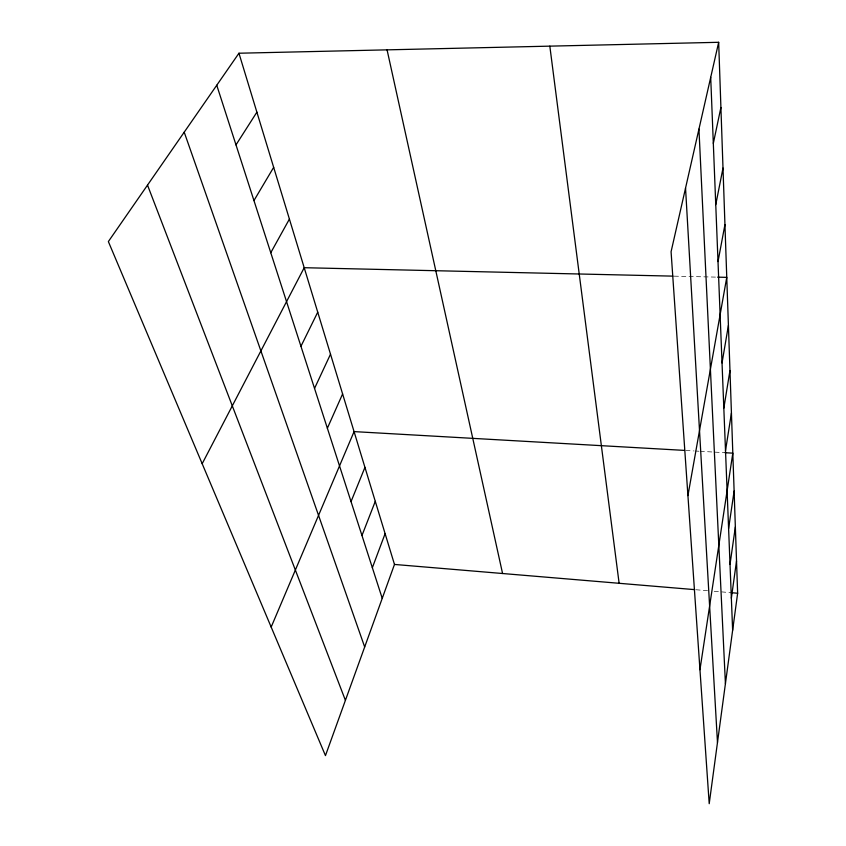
<?xml version="1.0" encoding="UTF-8"?>
<svg xmlns="http://www.w3.org/2000/svg" width="846" height="846" viewBox="0 0 846 846"><rect width="100%" height="100%" fill="white"/><g stroke="black" fill="none" stroke-linecap="round" stroke-linejoin="round"><path stroke-width="0.63" stroke-dasharray="4.23 3.17" d="M674.241 276.156L717.567 277.15M685.82 450.474L693.657 450.929M694.957 451.003L698.881 451.225M700.181 451.299L724.98 452.705M695.941 589.736L707.668 590.72M714.183 591.269L729.812 592.581"/><path stroke-width="1.27" d="M718.666 42.3L737.638 593.236L709.212 803.7L671.079 251.748L718.666 42.3L238.953 53.224L108.362 241.575L325.456 755.605L394.479 564.441L238.953 53.224M731.356 598.217L736.528 560.951M730.013 564.377L735.354 526.942M728.596 528.623L734.117 491.061M699.959 669.715L732.816 453.149L724.98 452.705M725.508 450.717L731.43 413.038M723.827 408.174L729.971 370.516M722.029 362.923L728.417 325.382M687.935 495.608L726.756 277.361L717.567 277.15M718.011 261.583L724.948 224.581M715.758 204.626L723.002 168.09M713.326 143.376L720.908 107.484M372.356 567.708L385.11 533.657M361.972 535.497L375.286 501.329M351.037 501.615L364.943 467.362M271.175 627.076L354.072 431.608L684.52 450.4M327.37 428.235L342.609 393.94M314.532 388.43L330.511 354.188M300.943 346.3L317.736 312.174M202.183 463.714L304.2 267.706L672.93 276.134M270.773 252.721L289.406 219.082M253.948 200.576L273.67 167.339M235.992 144.878L256.888 112.169M394.479 564.441L694.629 589.63M731.124 592.686L737.638 593.236M147.511 185.105L345.411 700.34M184.216 132.177L364.679 646.979M216.756 85.234L382.233 598.344M387.066 49.851L502.577 573.514M549.826 46.139L619.124 583.296M685.546 188.108L717.482 742.471M698.944 129.121L725.424 683.642M710.703 77.346L732.636 630.291"/></g></svg>
